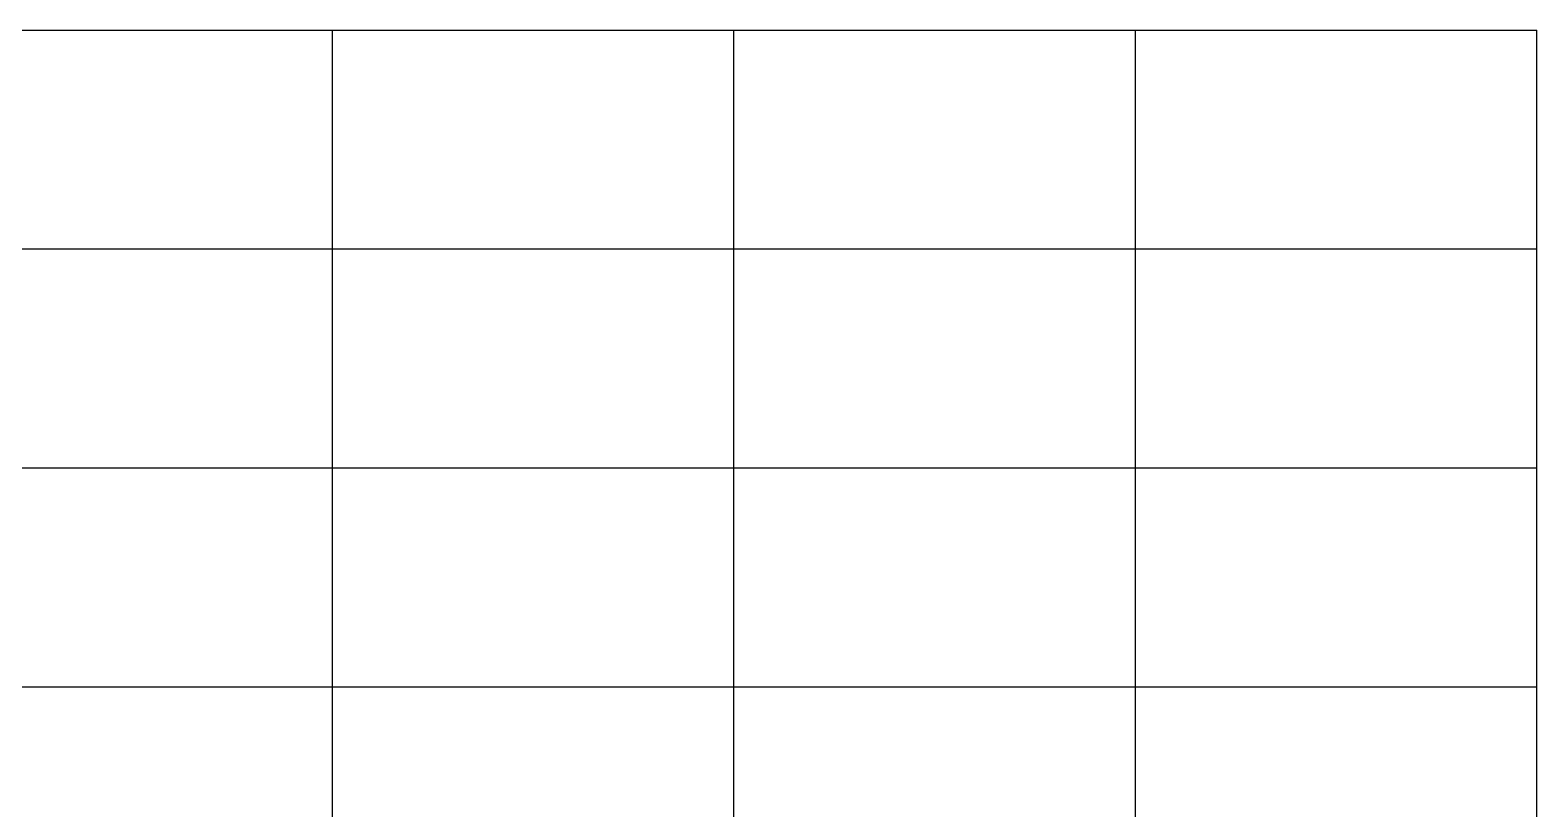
# Model space of a CAD drawing. Header units: millimetres. Extents: x -181 to 239, y -54 to 243.
# Drawn here: x 199.01 to 223.81, y 111.57 to 124.4 of the extents above; entities that cross this region are included whole.
import ezdxf

# ---------------------------------------------------------------- set-up
doc = ezdxf.new("R2010")
doc.units = ezdxf.units.MM

# ---------------------------------------------------------------- blocks, each defined once
blk = doc.blocks.new('Unknown-234525213-26950')
at = {"color": 7, "linetype": 'Continuous'}
for p, q in [((155.938, 124.4), (223.809, 124.4)), ((203.984, 99.168), (203.984, 124.4)), ((210.592, 99.168), (210.592, 124.4)), ((217.2, 99.168), (217.2, 124.4)), ((223.809, -38.519), (223.809, 124.4)), ((155.938, 120.796), (223.809, 120.796)), ((155.938, 117.191), (223.809, 117.191)), ((155.938, 113.586), (223.809, 113.586))]:
    blk.add_line(p, q, dxfattribs=at)

msp = doc.modelspace()

# ---------------------------------------------------------------- block references
msp.add_blockref('Unknown-234525213-26950', (0, 0))

doc.saveas('drawing.dxf')
